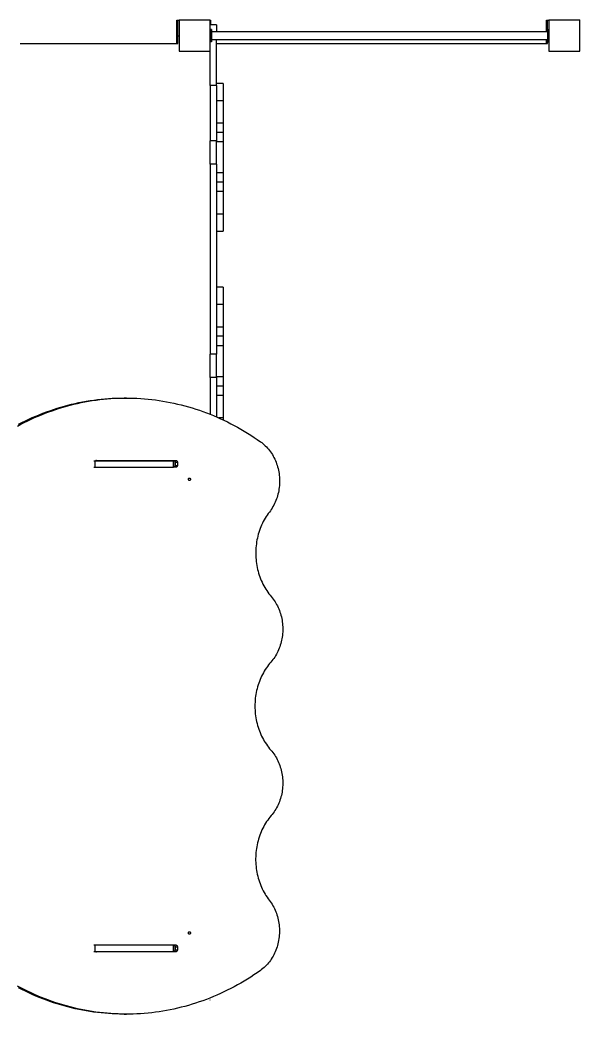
# Model space of a CAD drawing. Header units: millimetres. Extents: x -9796 to 8770, y -5907 to 5265.
# Drawn here: x 124 to 1940, y -2899 to 389 of the extents above; entities that cross this region are included whole.
import ezdxf

# ---------------------------------------------------------------- set-up
doc = ezdxf.new("R2010")
doc.units = ezdxf.units.MM
for name, color, linetype in [('DIKOM_ОБЪЕКТ', 7, 'Continuous'), ('DIKOM_РАЗМЕР_ЗОНА', 7, 'Continuous'), ('DIKOM_РАЗМЕР_ОБЪЕКТА', 7, 'Continuous')]:
    doc.layers.add(name, color=color, linetype=linetype)
doc.styles.add('style1', font='arial.ttf', dxfattribs={"width": 0.8})
doc.dimstyles.new('1-50', dxfattribs={"dimtxt": 300, "dimasz": 200, "dimexe": 100, "dimexo": 0, "dimgap": 100, "dimtad": 1, "dimdec": 0, "dimtxsty": 'style1', "dimcen": 0, "dimclrd": 7, "dimclre": 7, "dimadec": 1, "dimazin": 2, "dimtfac": 1, "dimtdec": 0, "dimtmove": 0, "dimatfit": 3, "dimfxl": 0, "dimlwd": 25, "dimlwe": 18, "dimarcsym": 0})

# ---------------------------------------------------------------- blocks, each defined once
blk = doc.blocks.new('*D5')
at = {"layer": 'Defpoints', "color": 0, "transparency": 16777216}
for p in [(7270, 166.7), (-5222.8, -386.2), (-5222.8, -5176.4)]:
    blk.add_point(p, dxfattribs=at)
at = {"layer": 'DIKOM_РАЗМЕР_ОБЪЕКТА', "color": 7, "lineweight": 18, "transparency": 16777216}
for p, q in [((7270, 166.7), (7270, -5276.4)), ((-5222.8, -386.2), (-5222.8, -5276.4))]:
    blk.add_line(p, q, dxfattribs=at)
at = {"layer": 'DIKOM_РАЗМЕР_ОБЪЕКТА', "color": 7, "lineweight": 25, "transparency": 16777216}
blk.add_line((7070, -5176.4), (-5022.8, -5176.4), dxfattribs=at)
at = {"layer": 'DIKOM_РАЗМЕР_ОБЪЕКТА', "color": 7, "transparency": 16777216}
for points in [[(-5022.8, -5143.1), (-5022.8, -5209.7), (-5222.8, -5176.4)], [(7070, -5143.1), (7070, -5209.7), (7270, -5176.4)]]:
    blk.add_solid(points, dxfattribs=at)
at = {"layer": 'DIKOM_РАЗМЕР_ОБЪЕКТА', "color": 0, "transparency": 16777216, "insert": (1312.2, -4923.2), "char_height": 300, "attachment_point": 5, "style": 'style1'}
blk.add_mtext('12500', dxfattribs=at)
blk = doc.blocks.new('*D6')
at = {"layer": 'Defpoints', "color": 0, "transparency": 16777216}
for p in [(8770, -68.6), (-8225.6, -387.7), (-8225.6, -5806.9)]:
    blk.add_point(p, dxfattribs=at)
at = {"layer": 'DIKOM_РАЗМЕР_ЗОНА', "color": 7, "lineweight": 18, "transparency": 16777216}
for p, q in [((8770, -68.6), (8770, -5906.9)), ((-8225.6, -387.7), (-8225.6, -5906.9))]:
    blk.add_line(p, q, dxfattribs=at)
at = {"layer": 'DIKOM_РАЗМЕР_ЗОНА', "color": 7, "lineweight": 25, "transparency": 16777216}
blk.add_line((8570, -5806.9), (-8025.6, -5806.9), dxfattribs=at)
at = {"layer": 'DIKOM_РАЗМЕР_ЗОНА', "color": 7, "transparency": 16777216}
for points in [[(-8025.6, -5773.6), (-8025.6, -5840.2), (-8225.6, -5806.9)], [(8570, -5773.6), (8570, -5840.2), (8770, -5806.9)]]:
    blk.add_solid(points, dxfattribs=at)
at = {"layer": 'DIKOM_РАЗМЕР_ЗОНА', "color": 0, "transparency": 16777216, "insert": (1304.1, -5553.7), "char_height": 300, "attachment_point": 5, "style": 'style1'}
blk.add_mtext('17000', dxfattribs=at)

msp = doc.modelspace()

# ---------------------------------------------------------------- linework, layer by layer
at = {"layer": 'DIKOM_ОБЪЕКТ', "color": 7, "linetype": 'Continuous', "lineweight": 15}
for p, q in [((632.3, 388.8), (640.1, 388.8)), ((632.3, 313.8), (632.3, 388.8)), ((635.1, 313.8), (635.1, 388.8)), ((740.1, 388.8), (640.1, 388.8)), ((640.1, 388.8), (640.1, 288.8)), ((740.1, 388.8), (741, 388.8)), ((740.1, 288.8), (740.1, 388.8)), ((761.1, 373.8), (740.1, 373.8)), ((741, 388.8), (741, 373.8)), ((761.1, 373.8), (761.1, 352.3)), ((1832.3, 388.8), (1840.1, 388.8)), ((1832.3, 352.3), (1832.3, 388.8)), ((1835.2, 352.3), (1835.2, 388.8)), ((1940.1, 388.8), (1840.1, 388.8)), ((1840.1, 388.8), (1840.1, 288.8)), ((1940.1, 288.8), (1940.1, 388.8)), ((1940.1, 388.8), (1941, 388.8)), ((635.1, 338.8), (640.1, 338.8)), ((635.1, 338.8), (640.1, 338.8)), ((744.1, 358.8), (740.1, 358.8)), ((740.1, 358.8), (740.1, 353.8)), ((744.1, 353.8), (740.1, 353.8)), ((740.1, 353.8), (740.1, 323.8)), ((740.1, 348.9), (740.1, 348.9)), ((744.1, 358.8), (744.1, 353.8)), ((744.1, 353.8), (744.1, 323.8)), ((744.1, 352.3), (1836.1, 352.3)), ((1836.1, 358.8), (1840.1, 358.8)), ((1836.1, 353.8), (1836.1, 358.8)), ((1836.1, 353.8), (1840.1, 353.8)), ((1836.1, 323.8), (1836.1, 353.8)), ((123.6, 313.8), (632.3, 313.8)), ((632.3, 313.8), (635.1, 313.8)), ((744.1, 323.8), (740.1, 323.8)), ((740.1, 323.8), (740.1, 318.8)), ((744.1, 318.8), (740.1, 318.8)), ((1836.1, 325.3), (744.1, 325.3)), ((744.1, 323.8), (744.1, 318.8)), ((761.1, 177.3), (761.1, 325.3)), ((761.1, 313.8), (1832.3, 313.8)), ((1832.3, 313.8), (1832.3, 325.3)), ((1832.3, 313.8), (1835.2, 313.8)), ((1835.2, 313.8), (1835.2, 325.3)), ((1836.1, 318.8), (1836.1, 323.8)), ((1836.1, 323.8), (1840.1, 323.8)), ((1836.1, 318.8), (1840.1, 318.8)), ((640.1, 288.8), (740.1, 288.8)), ((740.1, 177.3), (740.1, 288.8)), ((1840.1, 288.8), (1940.1, 288.8)), ((761.1, 177.3), (740.1, 177.3)), ((740.1, 177.3), (740.1, -2.4)), ((782.1, 184.1), (761.1, 184.1)), ((761.1, 177.3), (761.1, -2.4)), ((782.1, 184.1), (782.1, 129)), ((761.1, 129), (782.1, 129)), ((782.1, 129), (782.1, 54.8)), ((782.1, 54.8), (761.1, 54.8)), ((782.1, 54.8), (782.1, 26.1)), ((761.1, 26.1), (782.1, 26.1)), ((782.1, 26.1), (782.1, -5.9)), ((761.1, -2.4), (740.1, -2.4)), ((740.1, -78), (740.1, -2.4)), ((761.1, -78), (761.1, -2.4)), ((782.1, -5.9), (761.1, -5.9)), ((782.1, -5.9), (782.1, -104.9)), ((761.1, -78), (740.1, -78)), ((740.1, -78), (740.1, -694.4)), ((761.1, -78), (761.1, -694.4)), ((761.1, -104.9), (782.1, -104.9)), ((782.1, -104.9), (782.1, -136.9)), ((782.1, -136.9), (761.1, -136.9)), ((782.1, -136.9), (782.1, -165.6)), ((761.1, -165.6), (782.1, -165.6)), ((782.1, -165.6), (782.1, -239.9)), ((782.1, -239.9), (761.1, -239.9)), ((782.1, -239.9), (782.1, -294.9)), ((761.1, -294.9), (782.1, -294.9)), ((782.1, -477.4), (761.1, -477.4)), ((782.1, -477.4), (782.1, -532.4)), ((761.1, -532.4), (782.1, -532.4)), ((782.1, -532.4), (782.1, -606.7)), ((782.1, -606.7), (761.1, -606.7)), ((782.1, -606.7), (782.1, -635.4)), ((761.1, -635.4), (782.1, -635.4)), ((782.1, -635.4), (782.1, -667.4)), ((782.1, -667.4), (761.1, -667.4)), ((782.1, -667.4), (782.1, -766.4)), ((761.1, -694.4), (740.1, -694.4)), ((740.1, -770), (740.1, -694.4)), ((761.1, -770), (761.1, -694.4)), ((761.1, -770), (740.1, -770)), ((740.1, -770), (740.1, -889.4)), ((761.1, -766.4), (782.1, -766.4)), ((761.1, -770), (761.1, -898.1)), ((782.1, -766.4), (782.1, -798.4)), ((782.1, -798.4), (761.1, -798.4)), ((782.1, -798.4), (782.1, -827.1)), ((468.3, -836.7), (460.8, -836.7)), ((761.1, -827.1), (782.1, -827.1)), ((782.1, -827.1), (782.1, -901.3)), ((782.1, -901.3), (768.4, -901.3)), ((782.1, -901.3), (782.1, -907.6)), ((362.9, -1040.2), (365.4, -1040.2)), ((365.4, -1040.2), (365.4, -1061.2)), ((365.4, -1040.2), (621.1, -1040.2)), ((370.7, -1039.2), (628.8, -1039.2)), ((621.1, -1040.2), (621.1, -1061.2)), ((621.1, -1040.2), (621.5, -1040.2)), ((621.5, -1061.2), (621.5, -1040.2)), ((624.2, -1040.2), (621.6, -1040.2)), ((621.6, -1040.2), (621.6, -1061.1)), ((626.5, -1045.2), (634, -1045.2)), ((626.5, -1045.2), (626.5, -1055.2)), ((634, -1045.2), (634, -1055.2)), ((362.9, -1061.2), (365.4, -1061.2)), ((365.4, -1061.2), (621.1, -1061.2)), ((621.1, -1061.2), (621.5, -1061.2)), ((628.8, -1061.2), (621.5, -1061.2)), ((626.5, -1055.2), (634, -1055.2)), ((362.9, -2611.2), (365.4, -2611.2)), ((365.4, -2611.2), (365.4, -2632.2)), ((365.4, -2611.2), (621.1, -2611.2)), ((621.1, -2611.2), (621.1, -2632.2)), ((621.1, -2611.2), (621.5, -2611.2)), ((621.5, -2632.2), (621.5, -2611.2)), ((621.5, -2611.2), (628.8, -2611.2)), ((621.6, -2611.2), (621.6, -2632.2)), ((626.5, -2617.2), (634, -2617.2)), ((626.5, -2617.2), (626.5, -2627.2)), ((626.5, -2627.2), (634, -2627.2)), ((634, -2617.2), (634, -2627.2)), ((362.9, -2632.2), (365.4, -2632.2)), ((365.4, -2632.2), (621.1, -2632.2)), ((628.8, -2633.2), (370.7, -2633.2)), ((401.6, -2632.2), (401.6, -2633.2)), ((490.9, -2632.2), (490.9, -2633.2)), ((520.1, -2633.2), (520.1, -2632.2)), ((621.1, -2632.2), (621.5, -2632.2)), ((624.2, -2632.2), (621.6, -2632.2)), ((740.1, -2790.7), (740.1, -2788.7)), ((740.1, -2790.7), (740.1, -2788.7)), ((460.8, -2835.6), (468.3, -2835.6))]:
    msp.add_line(p, q, dxfattribs=at)
at = {"layer": 'DIKOM_ОБЪЕКТ', "color": 7, "linetype": 'Continuous', "lineweight": 15, "flags": 128}
for points in [[(114.6, -927.8), (125.6, -921.9), (136.7, -916.3), (147.8, -910.8), (159, -905.5), (170.3, -900.4), (181.6, -895.5), (193, -890.8), (204.5, -886.3), (216, -881.9), (227.6, -877.8), (239.2, -873.8), (250.8, -870.1), (262.5, -866.5), (274.3, -863.2), (286.1, -860), (297.9, -857.1), (309.8, -854.3), (321.7, -851.7), (333.6, -849.4), (345.6, -847.2), (357.6, -845.2), (369.6, -843.5), (381.6, -841.9), (393.7, -840.6), (405.7, -839.4), (417.8, -838.5), (429.9, -837.7), (442, -837.2), (454.1, -836.8), (466.2, -836.7), (478.3, -836.8), (490.4, -837), (502.5, -837.5), (514.6, -838.2), (526.7, -839.1), (538.8, -840.2), (550.9, -841.4), (562.9, -842.9), (574.9, -844.6), (586.9, -846.5), (598.9, -848.6), (610.8, -850.9), (622.7, -853.4), (634.6, -856.1), (646.5, -859), (658.3, -862.1), (670, -865.3), (681.8, -868.8), (693.5, -872.5), (705.1, -876.4), (716.7, -880.5), (728.2, -884.7), (739.7, -889.2), (751.1, -893.8), (762.5, -898.7), (773.8, -903.7), (785, -908.9), (796.1, -914.4), (807.2, -920), (818.3, -925.7), (829.2, -931.7), (840.1, -937.9), (850.9, -944.2), (861.6, -950.7), (872.2, -957.4), (882.8, -964.3), (893.2, -971.3), (903.6, -978.5)], [(118.1, -921.9), (129.2, -916.3), (140.3, -910.8), (151.5, -905.5), (162.8, -900.4), (174.1, -895.5), (185.5, -890.8), (197, -886.3), (208.5, -881.9), (220.1, -877.8), (231.7, -873.8), (243.3, -870.1), (255, -866.5), (266.8, -863.2), (278.6, -860), (290.4, -857.1), (302.3, -854.3), (314.2, -851.7), (326.1, -849.4), (338.1, -847.2), (350.1, -845.2), (362.1, -843.5), (374.1, -841.9), (386.2, -840.6), (398.2, -839.4), (410.3, -838.5), (422.4, -837.7), (434.5, -837.2), (446.6, -836.8), (458.7, -836.7), (460.8, -836.7)], [(903.6, -978.5), (907.7, -981.5), (911.7, -984.7), (915.5, -988.1), (919.3, -991.6), (922.9, -995.3), (926.5, -999.1), (929.9, -1003.1), (933.1, -1007.2), (936.3, -1011.5), (939.3, -1015.9), (942.1, -1020.4), (944.8, -1025), (947.4, -1029.8), (949.8, -1034.6), (952, -1039.6), (954.1, -1044.6), (956, -1049.8), (957.7, -1055), (959.3, -1060.3), (960.7, -1065.6), (961.9, -1071), (963, -1076.5), (963.9, -1082), (964.6, -1087.5), (965.1, -1093.1), (965.4, -1098.7), (965.6, -1104.2), (965.6, -1109.8), (965.4, -1115.4), (965, -1121), (964.4, -1126.5), (963.7, -1132.1), (962.8, -1137.6), (961.7, -1143), (960.4, -1148.4), (959, -1153.7), (957.4, -1159), (955.6, -1164.2), (953.6, -1169.3), (951.5, -1174.4), (949.2, -1179.3), (946.8, -1184.1), (944.2, -1188.8), (941.5, -1193.5), (938.6, -1198), (935.6, -1202.3), (932.4, -1206.5)], [(621.3, -1039.2), (622.3, -1039.3), (623.3, -1039.6), (624.2, -1040.2), (625, -1040.9), (625.6, -1041.8), (626.1, -1042.9), (626.4, -1044), (626.5, -1045.2)], [(628.8, -1039.2), (629.8, -1039.3), (630.8, -1039.6), (631.7, -1040.2), (632.5, -1040.9), (633.1, -1041.8), (633.6, -1042.9), (633.9, -1044), (634, -1045.2)], [(626.5, -1055.2), (626.4, -1056.3), (626.1, -1057.4), (625.6, -1058.5), (625, -1059.4), (624.2, -1060.1), (623.3, -1060.7), (622.3, -1061), (621.5, -1061.1)], [(634, -1055.2), (633.9, -1056.3), (633.6, -1057.4), (633.1, -1058.5), (632.5, -1059.4), (631.7, -1060.1), (630.8, -1060.7), (629.8, -1061), (628.8, -1061.2)], [(673, -1104.2), (672.2, -1104.1), (671.5, -1103.8), (670.8, -1103.3), (670.3, -1102.6), (669.8, -1101.9), (669.6, -1101), (669.5, -1100.2), (669.6, -1099.3), (669.8, -1098.4), (670.3, -1097.7), (670.8, -1097), (671.5, -1096.5), (672.2, -1096.3), (673, -1096.2), (673.7, -1096.3), (674.5, -1096.5), (675.1, -1097), (675.7, -1097.7), (676.1, -1098.4), (676.3, -1099.3), (676.4, -1100.2), (676.3, -1101), (676.1, -1101.9), (675.7, -1102.6), (675.1, -1103.3), (674.5, -1103.8), (673.7, -1104.1), (673, -1104.2)], [(932.4, -1206.5), (928.8, -1211.4), (925.2, -1216.4), (921.9, -1221.5), (918.6, -1226.8), (915.6, -1232.1), (912.6, -1237.6), (909.8, -1243.2), (907.2, -1248.9), (904.8, -1254.6), (902.5, -1260.5), (900.3, -1266.4), (898.4, -1272.5), (896.6, -1278.5), (894.9, -1284.7), (893.5, -1290.9), (892.2, -1297.2), (891.1, -1303.5), (890.2, -1309.8), (889.4, -1316.2), (888.8, -1322.6), (888.4, -1329), (888.2, -1335.4), (888.2, -1341.9), (888.3, -1348.3), (888.6, -1354.7), (889.1, -1361.1), (889.8, -1367.5), (890.7, -1373.9), (891.7, -1380.2), (892.9, -1386.5), (894.3, -1392.7), (895.8, -1398.9), (897.6, -1405), (899.5, -1411.1), (901.5, -1417.1), (903.7, -1423), (906.1, -1428.8), (908.7, -1434.5), (911.4, -1440.1), (914.3, -1445.6), (917.3, -1451), (920.5, -1456.3), (923.8, -1461.5), (927.2, -1466.6), (930.8, -1471.5), (934.5, -1476.3), (938.4, -1480.9)], [(938.4, -1480.9), (941.7, -1484.9), (944.9, -1489), (947.9, -1493.2), (950.8, -1497.6), (953.5, -1502.1), (956.1, -1506.7), (958.6, -1511.4), (960.9, -1516.2), (963.1, -1521.1), (965.1, -1526.1), (966.9, -1531.1), (968.6, -1536.3), (970.1, -1541.5), (971.4, -1546.8), (972.6, -1552.1), (973.6, -1557.4), (974.4, -1562.9), (975.1, -1568.3), (975.6, -1573.8), (975.9, -1579.2), (976.1, -1584.7), (976, -1590.2), (975.8, -1595.7), (975.5, -1601.2), (974.9, -1606.7), (974.2, -1612.1), (973.3, -1617.5), (972.2, -1622.8), (971, -1628.2), (969.6, -1633.4), (968, -1638.6), (966.3, -1643.7), (964.4, -1648.7), (962.3, -1653.7), (960.1, -1658.6), (957.8, -1663.3), (955.2, -1668), (952.6, -1672.6), (949.8, -1677), (946.8, -1681.3), (943.8, -1685.5), (940.6, -1689.6), (937.2, -1693.5)], [(937.2, -1693.5), (933.4, -1698), (929.6, -1702.7), (926, -1707.5), (922.6, -1712.4), (919.2, -1717.5), (916, -1722.7), (913, -1727.9), (910.1, -1733.3), (907.3, -1738.8), (904.7, -1744.4), (902.3, -1750.1), (900, -1755.9), (897.9, -1761.8), (895.9, -1767.7), (894.1, -1773.7), (892.5, -1779.8), (891, -1785.9), (889.7, -1792.1), (888.6, -1798.3), (887.6, -1804.5), (886.8, -1810.8), (886.2, -1817.1), (885.8, -1823.5), (885.5, -1829.8), (885.4, -1836.2), (885.5, -1842.5), (885.8, -1848.9), (886.2, -1855.2), (886.8, -1861.5), (887.6, -1867.8), (888.6, -1874.1), (889.7, -1880.3), (891, -1886.4), (892.5, -1892.6), (894.1, -1898.6), (895.9, -1904.6), (897.9, -1910.6), (900, -1916.4), (902.3, -1922.2), (904.7, -1927.9), (907.3, -1933.5), (910.1, -1939), (913, -1944.4), (916, -1949.7), (919.2, -1954.8), (922.6, -1959.9), (926, -1964.8), (929.6, -1969.6), (933.4, -1974.3), (937.2, -1978.8)], [(937.2, -1978.8), (940.6, -1982.7), (943.8, -1986.8), (946.9, -1991), (949.8, -1995.3), (952.6, -1999.8), (955.3, -2004.3), (957.8, -2009), (960.2, -2013.8), (962.4, -2018.7), (964.4, -2023.6), (966.3, -2028.7), (968, -2033.8), (969.6, -2039), (971, -2044.2), (972.3, -2049.6), (973.3, -2054.9), (974.2, -2060.3), (974.9, -2065.8), (975.5, -2071.2), (975.9, -2076.7), (976.1, -2082.2), (976.1, -2087.7), (975.9, -2093.2), (975.6, -2098.7), (975.1, -2104.2), (974.5, -2109.6), (973.6, -2115), (972.6, -2120.4), (971.4, -2125.7), (970.1, -2131), (968.6, -2136.2), (966.9, -2141.4), (965, -2146.4), (963, -2151.4), (960.9, -2156.3), (958.5, -2161.1), (956.1, -2165.8), (953.5, -2170.4), (950.7, -2174.9), (947.8, -2179.3), (944.8, -2183.5), (941.6, -2187.6), (938.3, -2191.6)], [(938.3, -2191.6), (934.4, -2196.2), (930.7, -2201), (927.1, -2205.9), (923.6, -2211), (920.3, -2216.1), (917.1, -2221.4), (914.1, -2226.8), (911.2, -2232.4), (908.5, -2238), (906, -2243.7), (903.6, -2249.5), (901.3, -2255.4), (899.3, -2261.4), (897.4, -2267.4), (895.6, -2273.6), (894.1, -2279.7), (892.7, -2286), (891.5, -2292.3), (890.4, -2298.6), (889.6, -2305), (888.9, -2311.3), (888.4, -2317.8), (888, -2324.2), (887.9, -2330.6), (887.9, -2337.1), (888.1, -2343.5), (888.5, -2349.9), (889.1, -2356.3), (889.9, -2362.7), (890.8, -2369.1), (891.9, -2375.4), (893.2, -2381.6), (894.6, -2387.9), (896.2, -2394), (898, -2400.1), (900, -2406.1), (902.1, -2412.1), (904.4, -2417.9), (906.9, -2423.7), (909.5, -2429.4), (912.3, -2435), (915.2, -2440.5), (918.3, -2445.8), (921.5, -2451.1), (924.9, -2456.2), (928.4, -2461.2), (932.1, -2466.1)], [(932.1, -2466.1), (935.2, -2470.3), (938.3, -2474.7), (941.1, -2479.2), (943.9, -2483.8), (946.5, -2488.5), (948.9, -2493.3), (951.2, -2498.3), (953.3, -2503.3), (955.2, -2508.4), (957, -2513.6), (958.6, -2518.9), (960, -2524.2), (961.3, -2529.6), (962.4, -2535.1), (963.3, -2540.6), (964.1, -2546.1), (964.6, -2551.7), (965, -2557.2), (965.2, -2562.8), (965.2, -2568.4), (965, -2574), (964.7, -2579.6), (964.2, -2585.1), (963.5, -2590.7), (962.6, -2596.2), (961.5, -2601.6), (960.3, -2607), (958.9, -2612.4), (957.3, -2617.7), (955.6, -2622.9), (953.7, -2628), (951.6, -2633.1), (949.4, -2638), (947, -2642.9), (944.4, -2647.6), (941.7, -2652.3), (938.8, -2656.8), (935.8, -2661.2), (932.7, -2665.4), (929.4, -2669.5), (926, -2673.5), (922.5, -2677.3), (918.9, -2681), (915.1, -2684.5), (911.2, -2687.9), (907.2, -2691.1), (903.2, -2694.1)], [(673, -2576.2), (672.2, -2576.1), (671.5, -2575.8), (670.8, -2575.3), (670.3, -2574.6), (669.8, -2573.9), (669.6, -2573), (669.5, -2572.2), (669.6, -2571.3), (669.8, -2570.4), (670.3, -2569.7), (670.8, -2569), (671.5, -2568.5), (672.2, -2568.3), (673, -2568.2), (673.7, -2568.3), (674.5, -2568.5), (675.1, -2569), (675.7, -2569.7), (676.1, -2570.4), (676.3, -2571.3), (676.4, -2572.2), (676.3, -2573), (676.1, -2573.9), (675.7, -2574.6), (675.1, -2575.3), (674.5, -2575.8), (673.7, -2576.1), (673, -2576.2)], [(626.5, -2627.2), (626.4, -2628.3), (626.1, -2629.4), (625.6, -2630.5), (625, -2631.4), (624.2, -2632.1), (623.3, -2632.7), (622.3, -2633), (621.3, -2633.2)], [(621.5, -2611.2), (622.3, -2611.3), (623.3, -2611.6), (624.2, -2612.2), (625, -2612.9), (625.6, -2613.8), (626.1, -2614.9), (626.4, -2616), (626.5, -2617.2)], [(628.8, -2611.2), (629.8, -2611.3), (630.8, -2611.6), (631.7, -2612.2), (632.5, -2612.9), (633.1, -2613.8), (633.6, -2614.9), (633.9, -2616), (634, -2617.2)], [(634, -2627.2), (633.9, -2628.3), (633.6, -2629.4), (633.1, -2630.5), (632.5, -2631.4), (631.7, -2632.1), (630.8, -2632.7), (629.8, -2633), (628.8, -2633.2)], [(903.2, -2694.1), (892.8, -2701.3), (882.3, -2708.3), (871.8, -2715.2), (861.2, -2721.9), (850.5, -2728.4), (839.7, -2734.7), (828.8, -2740.8), (817.8, -2746.8), (806.8, -2752.6), (795.7, -2758.2), (784.6, -2763.6), (773.3, -2768.8), (762, -2773.8), (750.7, -2778.6), (739.3, -2783.3), (727.8, -2787.7), (716.3, -2792), (704.7, -2796), (693.1, -2799.9), (681.4, -2803.6), (669.7, -2807.1), (657.9, -2810.3), (646.1, -2813.4), (634.3, -2816.3), (622.4, -2819), (610.5, -2821.5), (598.5, -2823.8), (586.6, -2825.9), (574.6, -2827.7), (562.6, -2829.4), (550.5, -2830.9), (538.5, -2832.2), (526.4, -2833.3), (514.3, -2834.1), (502.3, -2834.8), (490.2, -2835.3), (478.1, -2835.5), (466, -2835.6), (453.9, -2835.5), (441.8, -2835.1), (429.7, -2834.6), (417.6, -2833.8), (405.5, -2832.9), (393.5, -2831.7), (381.4, -2830.3), (369.4, -2828.8), (357.4, -2827), (345.4, -2825.1), (333.4, -2822.9), (321.5, -2820.5), (309.6, -2818), (297.8, -2815.2), (285.9, -2812.2), (274.1, -2809.1), (262.4, -2805.7), (250.7, -2802.2), (239, -2798.4), (227.4, -2794.5), (215.9, -2790.3), (204.4, -2786), (192.9, -2781.5), (181.5, -2776.8), (170.2, -2771.9), (158.9, -2766.8), (147.7, -2761.5), (136.6, -2756), (125.5, -2750.3), (114.5, -2744.5)], [(460.8, -2835.6), (458.5, -2835.6), (446.4, -2835.5), (434.3, -2835.1), (422.2, -2834.6), (410.1, -2833.8), (398, -2832.9), (386, -2831.7), (373.9, -2830.3), (361.9, -2828.8), (349.9, -2827), (337.9, -2825.1), (325.9, -2822.9), (314, -2820.5), (302.1, -2818), (290.3, -2815.2), (278.4, -2812.2), (266.6, -2809.1), (254.9, -2805.7), (243.2, -2802.2), (231.5, -2798.4), (219.9, -2794.5), (208.4, -2790.3), (196.9, -2786), (185.4, -2781.5), (174, -2776.8), (162.7, -2771.9), (151.4, -2766.8), (140.2, -2761.5), (129.1, -2756), (118, -2750.3)]]:
    msp.add_lwpolyline(points, dxfattribs=at)
at = {"layer": 'DIKOM_ОБЪЕКТ', "color": 7, "linetype": 'Continuous', "lineweight": 15}
for centre, radius, start, end in [((370.7, -1043.8), 4.66, 90.2006, 128.3265), ((370.8, -2628.4), 4.78, 232.1736, 269.3)]:
    msp.add_arc(centre, radius, start, end, dxfattribs=at)

# ---------------------------------------------------------------- dimensions: what is measured, and where the dimension line sits
at = {"layer": 'DIKOM_РАЗМЕР_ЗОНА'}
dim = msp.add_linear_dim(base=(-8225.6, -5806.9), p1=(8770, -68.6), p2=(-8225.6, -387.7), angle=180, text='17000', dimstyle='1-50', override={"dimscale": 1, "dimtix": 0, "dimtofl": 1, "dimtmove": 0, "dimatfit": 3}, dxfattribs=at)
dim.commit()
dim.dimension.update_dxf_attribs({"geometry": '*D6', "text_midpoint": (1304.1, -5806.9), "dimtype": 160})
at = {"layer": 'DIKOM_РАЗМЕР_ОБЪЕКТА'}
dim = msp.add_linear_dim(base=(-5222.8, -5176.4), p1=(7270, 166.7), p2=(-5222.8, -386.2), angle=180, text='12500', dimstyle='1-50', override={"dimscale": 1, "dimtix": 0, "dimtofl": 1, "dimtmove": 0, "dimatfit": 3}, dxfattribs=at)
dim.commit()
dim.dimension.update_dxf_attribs({"geometry": '*D5', "text_midpoint": (1312.2, -5176.4), "dimtype": 160})

doc.saveas('drawing.dxf')
